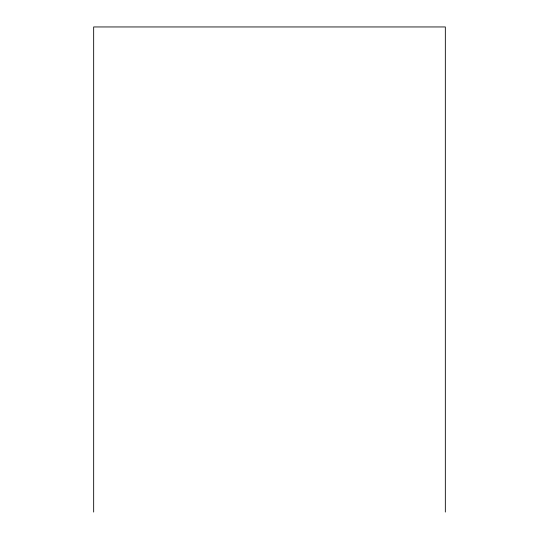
<?xml version="1.0" encoding="UTF-8"?>
<svg xmlns="http://www.w3.org/2000/svg" width="539" height="539" viewBox="0 0 539 539"><rect width="100%" height="100%" fill="white"/><g stroke="black" fill="none" stroke-linecap="round" stroke-linejoin="round"><path stroke-width="0.81" d="M445.335 512.05L445.335 26.95L93.665 26.95L93.665 512.05"/></g></svg>
